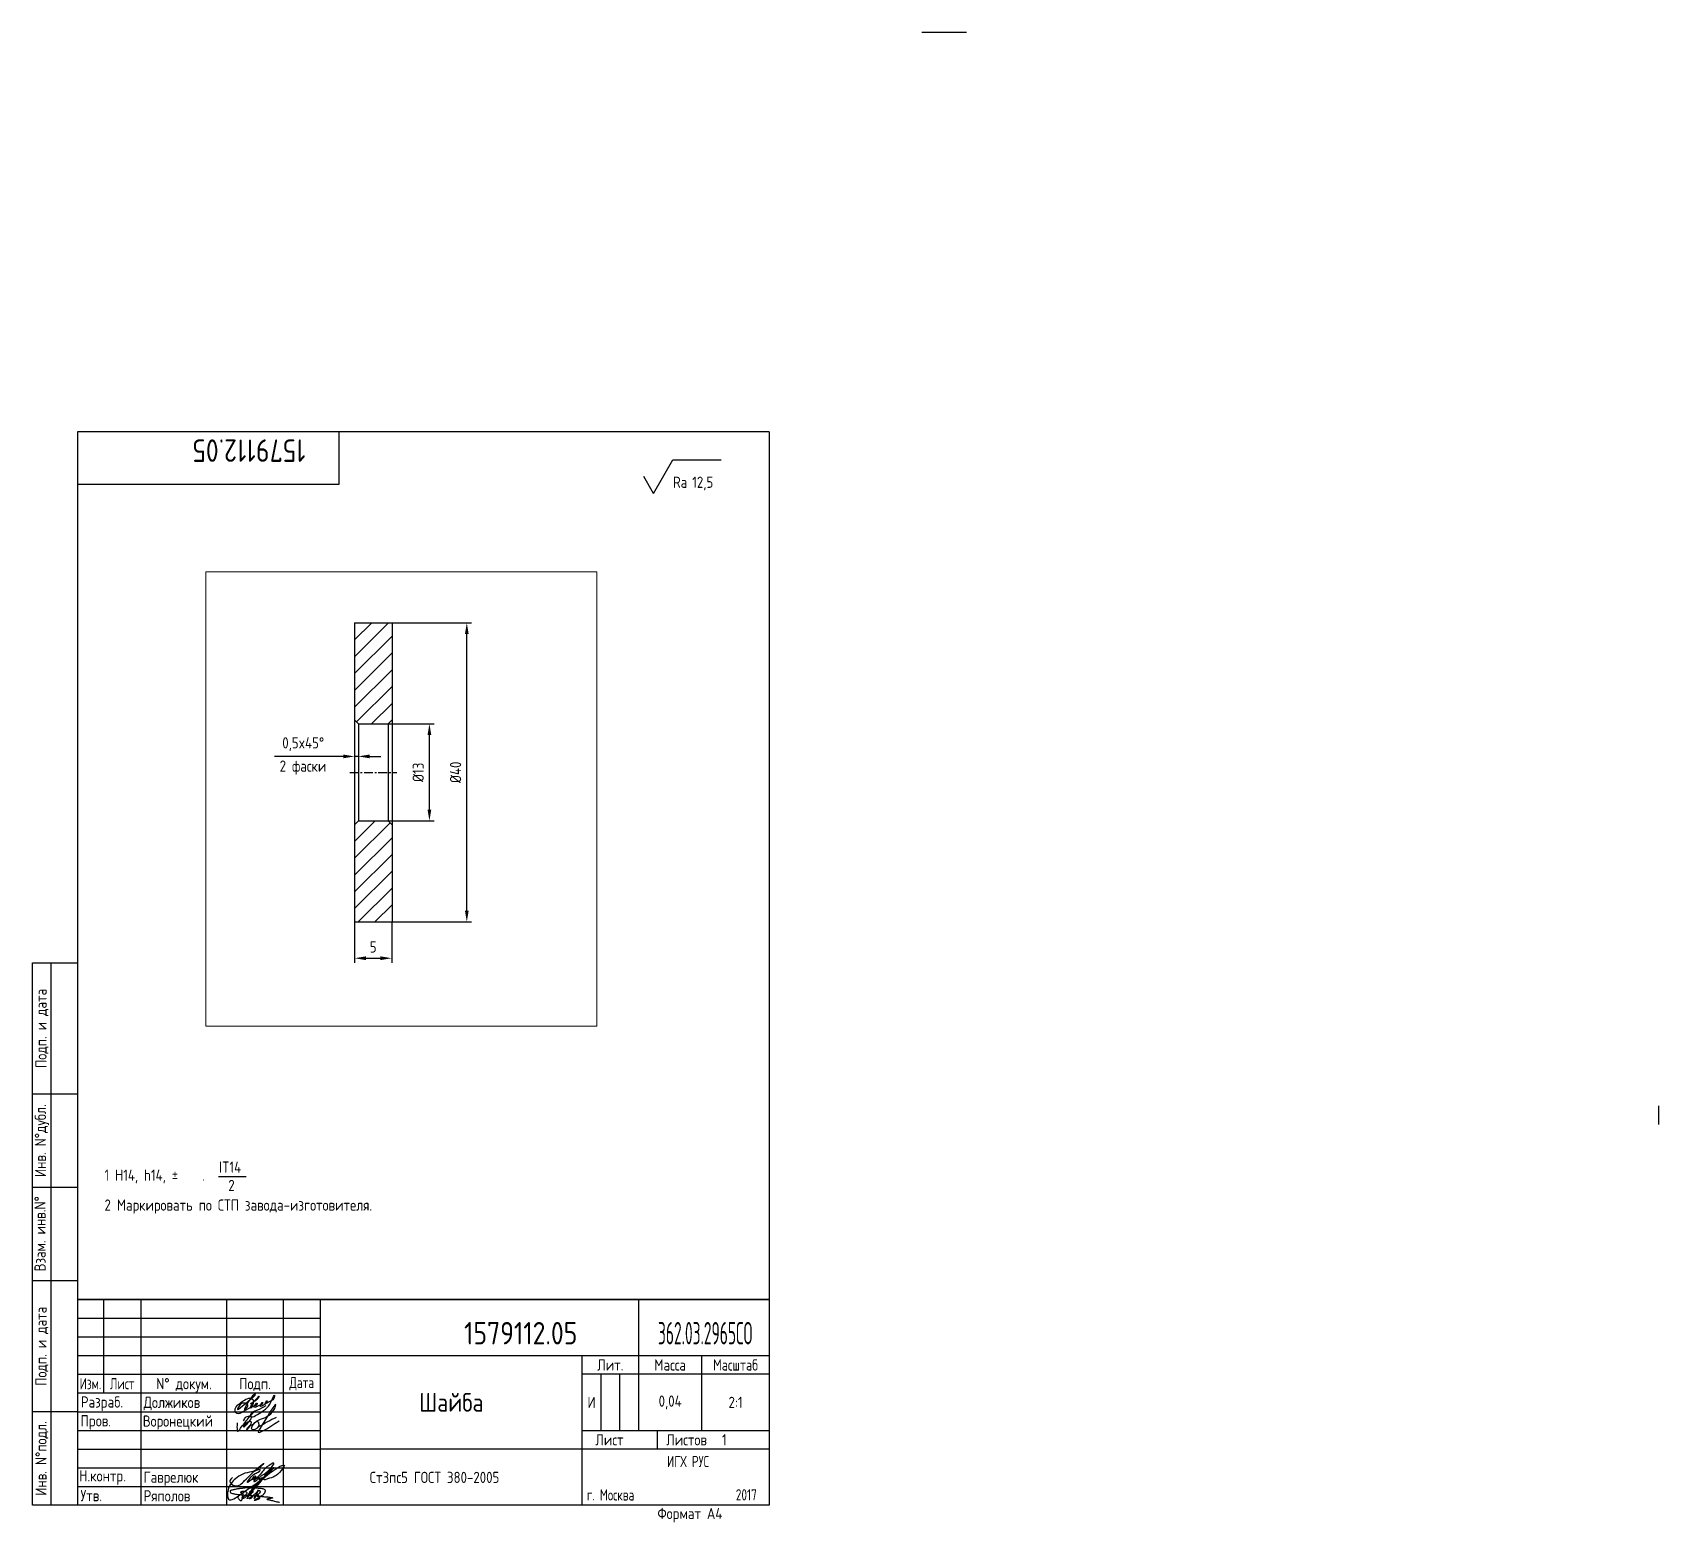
# Paper-space layout 'A4' of a CAD drawing. Header units: millimetres. Extents: x -230 to 205, y -106 to 292.
# The model-space entities are those that its viewports show. They can reach past a viewport. Long polylines and large blocks are cut down to what shows.
import ezdxf
from ezdxf.enums import TextEntityAlignment as Align

# ---------------------------------------------------------------- set-up
doc = ezdxf.new("R2010")
doc.units = ezdxf.units.MM
doc.header["$LTSCALE"] = 0.15
doc.linetypes.add('CENTER', pattern=[50.8, 31.75, -6.35, 6.35, -6.35])
for name, color, linetype in [('Bord', 1, 'Continuous'), ('Cen', 5, 'CENTER'), ('Cont', 6, 'Continuous'), ('Dim', 7, 'Continuous'), ('Hatch', 2, 'Continuous'), ('Text', 3, 'Continuous'), ('Textb', 6, 'Continuous'), ('TEXTRUS', 3, 'Continuous')]:
    doc.layers.add(name, color=color, linetype=linetype)
doc.styles.add('Style1', font='romans.shx', dxfattribs={"width": 0.8})
doc.dimstyles.new('LIN2_1', dxfattribs={"dimscale": 0.5, "dimtxt": 3, "dimasz": 3, "dimexe": 1.25, "dimexo": 0, "dimgap": 1.5, "dimtad": 1, "dimdec": 1, "dimtxsty": 'Style1', "dimcen": 2.5, "dimclrt": 3, "dimadec": 0, "dimazin": 0, "dimtfac": 1, "dimtdec": 1, "dimtmove": 0, "dimatfit": 3, "dimfxl": 1, "dimarcsym": 0})

# ---------------------------------------------------------------- blocks, each defined once
blk = doc.blocks.new('sherISO_13')
at = {"layer": 'Cont'}
for p, q in [((-30.94, -16.46), (-25.74, -7.46)), ((-25.74, -7.46), (-12.86, -7.46)), ((-30.94, -16.46), (-33.54, -11.96))]:
    blk.add_line(p, q, dxfattribs=at)
at = {"layer": 'Textb', "style": 'Style1', "width": 0.8}
blk.add_text('Ra', height=3, dxfattribs=at).set_placement((-25.74, -14.96))
blk.add_attdef('12,5', (-20.6, -14.96), '', height=3, dxfattribs=at)
blk = doc.blocks.new('A4')
at = {"layer": 'Bord'}
for p, q in [((20, 55), (85, 55)), ((20, 50), (85, 50)), ((20, 45), (85, 45)), ((160, 40), (160, 25)), ((165, 40), (165, 25)), ((20, 30), (85, 30)), ((20, 25), (85, 25)), ((20, 20), (85, 20)), ((20, 15), (85, 15)), ((20, 10), (85, 10))]:
    blk.add_line(p, q, dxfattribs=at)
at = {"layer": 'Cont'}
for p, q in [((205, 292), (20, 292)), ((20, 292), (20, 5)), ((90, 278), (90, 292)), ((205, 292), (205, 5)), ((20, 278), (90, 278)), ((8, 5), (8, 150)), ((8, 150), (20, 150)), ((13, 5), (13, 150)), ((8, 115), (20, 115)), ((20, 90), (8, 90)), ((20, 65), (8, 65)), ((205, 60), (20, 60)), ((20, 60), (205, 60)), ((27, 60), (27, 35)), ((37, 60), (37, 5)), ((60, 5), (60, 60)), ((75, 60), (75, 5)), ((85, 5), (85, 60)), ((170, 60), (170, 25)), ((85, 45), (205, 45)), ((155, 5), (155, 45)), ((187, 25), (187, 45)), ((20, 40), (85, 40)), ((205, 40), (155, 40)), ((85, 35), (20, 35)), ((20, 30), (8, 30)), ((155, 25), (205, 25)), ((175, 25), (175, 20)), ((205, 20), (85, 20)), ((20, 5), (8, 5)), ((205, 5), (20, 5))]:
    blk.add_line(p, q, dxfattribs=at)
at = {"layer": 'Text', "style": 'Style1', "width": 0.8}
for s, p in [('Подп. и дата', (10.5, 132.5)), ('Инв. N%%dдубл.', (10.5, 102.5)), ('Взам. инв.N%%d ', (10, 78.38)), ('Подп. и дата', (10.5, 47.5)), ('Инв. N%%dподл.', (10.5, 17.5))]:
    blk.add_text(s, height=3, rotation=90, dxfattribs=at).set_placement(p, align=Align.MIDDLE)
at = {"layer": 'Text', "style": 'Style1'}
for s, width, p in [('Лит.', 0.8, (162.5, 42.5)), ('Масса', 0.8, (178.5, 42.5)), ('Масштаб', 0.75, (196, 42.5)), ('Изм.', 0.7, (23.5, 37.5)), ('Лист', 0.7, (32, 37.5)), ('N%%d докум.', 0.8, (48.5, 37.5)), ('Подп.', 0.8, (67.5, 37.5)), ('Лист', 0.8, (162.27, 22.5)), ('Листов', 0.8, (182.9, 22.5))]:
    blk.add_text(s, height=3, dxfattribs=dict(at, width=width)).set_placement(p, align=Align.MIDDLE_CENTER)
at = {"layer": 'Text', "style": 'Style1', "width": 0.7}
for s, p in [('Дата', (80, 37.5)), ('ИГХ РУС', (183.3, 16.69))]:
    blk.add_text(s, height=3, dxfattribs=at).set_placement(p, align=Align.MIDDLE)
at = {"layer": 'Text', "style": 'Style1'}
for s, width, p in [('Разpаб.', 0.8, (20.92, 31.1)), ('Пpов.', 0.8, (20.84, 26.08)), ('Н.контp.', 0.8, (20.48, 11.35)), ('Утв.', 0.8, (20.84, 6.06)), ('г. Москва', 0.7, (156.24, 6.25)), ('Фоpмат А4', 0.8, (175.11, 1.29))]:
    blk.add_text(s, height=3, dxfattribs=dict(at, width=width)).set_placement(p)
for tag, p, width in [('ФИО', (39, 31), 0.8), ('ФИО', (39, 26), 0.8), ('ФИО', (39, 11), 0.8), ('ГОСТ_СОРТАМЕНТА', (98.19, 14), 0.8), ('ФИО', (39, 6), 0.8), ('200', (192.85, 6.29), 0.7)]:
    blk.add_attdef(tag, p, '', height=3, dxfattribs=dict(at, width=width))
at = {"layer": 'Text', "style": 'Style1', "width": 0.8}
for tag, p in [('И', (157.49, 32.5)), ('700', (178.5, 32.5)), ('1:20', (196, 32.5))]:
    blk.add_attdef(tag, text='', height=3, dxfattribs=at).set_placement(p, align=Align.MIDDLE)
blk.add_attdef('Сборочный_чертеж', text='', height=3, dxfattribs=at).set_placement((120, 21.3), align=Align.CENTER)
for tag, p in [('1', (171.12, 22.5)), ('2', (193, 22.5))]:
    blk.add_attdef(tag, text='', height=3, dxfattribs=at).set_placement(p, align=Align.MIDDLE_CENTER)
blk.add_attdef('ЛИСТ', text='', height=3, dxfattribs=at).set_placement((85.99, 12.5), align=Align.MIDDLE_LEFT)
at = {"layer": 'Text', "style": 'Style1', "width": 0.7}
blk.add_attdef('%%OГОСТ_ТЕХ._ТРЕБОВАНИЙ', text='', height=3, dxfattribs=at).set_placement((98.19, 8), align=Align.BOTTOM_LEFT)
at = {"layer": 'Textb', "style": 'Style1', "width": 0.8}
blk.add_attdef('1234567', (81, 290), '', height=6, rotation=180, dxfattribs=at)
blk.add_attdef('1234567', (123.4, 48), '', height=6, dxfattribs=at)
for tag, height, p in [('123ХЯ', 6, (183.62, 48)), ('НАИМЕНОВАНИЕ', 5, (120, 30))]:
    blk.add_attdef(tag, text='', height=height, dxfattribs=at).set_placement(p, align=Align.CENTER)
blk = doc.blocks.new('A$C63F45750')
at = {"layer": 'Text'}
for points, knots in [([(3.17, 2.37), (3.12, 2.38), (3.04, 2.41), (2.94, 2.5), (2.85, 2.57), (2.79, 2.69), (2.87, 2.77), (2.99, 2.84), (3.16, 2.89), (3.36, 2.93), (3.6, 2.95), (3.82, 2.92), (4.05, 2.87), (4.25, 2.78), (4.45, 2.63), (4.46, 2.42), (4.38, 2.26), (4.28, 2.1), (4.17, 1.94), (4.03, 1.78), (3.89, 1.62), (3.75, 1.52), (3.63, 1.43), (3.49, 1.36), (3.35, 1.3), (3.24, 1.25), (3.16, 1.21), (3.12, 1.15), (3.19, 1.1), (3.27, 1.09), (3.4, 1.07), (3.55, 1.07), (3.72, 1.12), (3.92, 1.19), (4.1, 1.34), (4.26, 1.51), (4.44, 1.65), (4.59, 1.81), (4.74, 1.93), (4.84, 2.04), (4.93, 2.14), (5.07, 2.29), (5.19, 2.53), (5.28, 2.68), (5.35, 2.96), (5.23, 2.66), (5.2, 2.44), (5.04, 2.09), (4.95, 1.81), (4.86, 1.57), (4.75, 1.31), (4.67, 1.12), (4.46, 0.78), (4.62, 1.17), (4.71, 1.45), (4.88, 1.74), (5.01, 2), (5.08, 2.19), (5.19, 2.4), (5.32, 2.58), (5.4, 2.75), (5.52, 2.89), (5.65, 3.04), (5.85, 3.1), (6.02, 3.03), (6.08, 2.87), (6.03, 2.7), (5.9, 2.51), (5.7, 2.37), (5.55, 2.23), (5.4, 2.17), (5.31, 2.12), (5.12, 2.09), (5.35, 2.07), (5.48, 2), (5.64, 1.93), (5.75, 1.8), (5.85, 1.67), (5.89, 1.54), (5.89, 1.37), (5.8, 1.2), (5.63, 1.06), (5.41, 0.94), (5.23, 0.86), (5.02, 0.92), (5.13, 1.1), (5.28, 1.16), (5.44, 1.27), (5.61, 1.36), (5.74, 1.46), (5.86, 1.53), (5.95, 1.61), (6.05, 1.69), (6.15, 1.77), (6.28, 1.87), (6.46, 2.02), (6.65, 2.19), (6.83, 2.37), (6.98, 2.49), (7.11, 2.61), (7.2, 2.74), (7.32, 2.84), (7.42, 2.97), (7.48, 3.08), (7.48, 3.27), (7.34, 3.08), (7.28, 2.94), (7.18, 2.69), (7.1, 2.46), (7, 2.22), (6.93, 1.98), (6.83, 1.78), (6.73, 1.55), (6.67, 1.34), (6.6, 1.14), (6.56, 1.03), (6.39, 0.99), (6.62, 1.33), (6.75, 1.54), (6.93, 1.87), (7.05, 2.08), (7.18, 2.32), (7.33, 2.6), (7.47, 2.89), (7.6, 3.07), (7.79, 3.18), (7.95, 3.01), (8, 2.81), (7.99, 2.62), (7.94, 2.46), (7.83, 2.33), (7.69, 2.22), (7.53, 2.11), (7.37, 2.03), (7.21, 1.99), (7.11, 1.97), (6.89, 1.98), (7.07, 1.94), (7.15, 1.9), (7.27, 1.88), (7.39, 1.84), (7.52, 1.81), (7.62, 1.72), (7.7, 1.62), (7.78, 1.51), (7.83, 1.39), (7.87, 1.26), (7.88, 1.13), (7.86, 0.99), (7.75, 0.88), (7.6, 0.77), (7.4, 0.73), (7.19, 0.66), (6.97, 0.55), (6.71, 0.48), (6.57, 0.44), (6.42, 0.42), (6.52, 0.58), (6.61, 0.64), (6.81, 0.78), (7.06, 0.89), (7.33, 1.04), (7.55, 1.16), (7.7, 1.24), (7.84, 1.32), (7.99, 1.43), (8.21, 1.58), (8.48, 1.76), (8.74, 1.95), (8.97, 2.12), (9.1, 2.29), (9.23, 2.44), (9.3, 2.6), (9.37, 2.74), (9.42, 2.92), (9.45, 3.13), (9.21, 3.48), (8.67, 3.59), (8.09, 3.63), (7.57, 3.66), (7.06, 3.74), (6.57, 3.75), (6.09, 3.74), (5.67, 3.78), (5.28, 3.78), (4.96, 3.81), (4.65, 3.83), (4.31, 3.82), (3.97, 3.79), (3.61, 3.74), (3.22, 3.67), (2.86, 3.66), (2.53, 3.61), (2.18, 3.52), (1.78, 3.54), (1.38, 3.37), (0.96, 3.35), (0.58, 3.24), (0.25, 3.19), (0.03, 3.06), (-0.03, 2.83), (0.02, 2.6), (0.26, 2.38), (0.59, 2.33), (1, 2.2), (1.48, 2.15), (1.93, 2.05), (2.35, 2.02), (2.72, 2.01), (3.11, 1.94), (3.68, 1.94), (4.25, 1.83), (4.91, 1.87), (5.53, 1.76), (6.13, 1.72), (6.73, 1.71), (7.32, 1.62), (7.99, 1.55), (8.64, 1.54), (9.16, 1.46), (9.61, 1.42), (10.03, 1.4), (10.41, 1.32), (10.73, 1.29), (11.01, 1.24), (11.18, 1.23), (11.42, 1.14), (11.18, 1.06), (11.01, 1.03), (10.71, 0.98), (10.37, 0.92), (10.1, 0.91), (9.65, 0.75), (10.22, 0.67), (10.54, 0.59), (11.08, 0.47), (11.61, 0.35), (12.17, 0.15), (12.64, 0.08), (12.98, 0.03), (13.11, 0.01), (13.18, 0)], [0, 0, 0, 0, 0.153866, 0.270441, 0.388867, 0.510533, 0.592156, 0.71333, 0.90842, 1.11344, 1.349254, 1.61246, 1.782219, 2.047249, 2.291879, 2.451528, 2.651081, 2.806158, 3.017979, 3.227348, 3.462381, 3.633009, 3.75766, 3.920516, 4.080796, 4.214529, 4.291786, 4.349969, 4.397594, 4.50822, 4.594826, 4.799244, 4.954392, 5.128468, 5.437537, 5.632649, 5.842485, 6.094987, 6.293219, 6.410959, 6.551192, 6.687808, 7.022147, 7.294342, 7.425356, 7.52079, 7.946481, 8.313051, 8.59833, 8.833695, 9.090496, 9.427695, 9.601191, 9.883219, 10.093306, 10.673943, 10.798776, 10.974628, 11.287247, 11.486184, 11.648652, 11.848902, 12.027194, 12.25348, 12.40059, 12.537783, 12.716293, 12.91523, 13.208551, 13.438489, 13.549668, 13.67779, 13.77127, 13.930001, 14.029091, 14.272112, 14.434836, 14.547084, 14.739051, 14.830983, 15.061241, 15.268922, 15.500489, 15.788979, 15.879568, 16.024283, 16.221854, 16.418714, 16.593102, 16.783247, 16.91018, 17.018213, 17.135263, 17.278205, 17.430482, 17.620087, 17.979626, 18.191789, 18.388716, 18.565718, 18.714854, 18.857929, 19.039974, 19.171375, 19.283034, 19.400085, 19.618058, 19.882245, 20.150781, 20.377854, 20.649532, 20.89723, 21.042543, 21.40016, 21.557817, 21.667145, 21.752781, 21.926256, 22.412297, 22.813145, 22.961412, 23.171289, 23.607257, 23.940428, 24.110007, 24.291214, 24.48084, 24.697609, 24.904078, 25.034245, 25.218018, 25.407651, 25.573473, 25.787447, 25.930292, 26.051316, 26.18846, 26.285312, 26.406799, 26.52425, 26.630463, 26.793722, 26.898606, 27.029313, 27.171012, 27.314101, 27.419918, 27.580557, 27.709367, 27.829268, 28.024364, 28.266961, 28.41242, 28.705761, 28.989137, 29.187748, 29.233768, 29.332802, 29.529535, 29.667094, 30.039923, 30.332117, 30.61061, 30.769982, 30.856778, 31.109923, 31.313488, 31.656425, 32.066331, 32.296628, 32.49714, 32.710276, 32.891468, 33.014834, 33.177747, 33.444503, 33.618009, 34.409008, 34.914636, 35.419802, 35.95397, 36.458179, 36.88069, 37.388403, 37.738353, 38.034261, 38.353468, 38.693154, 39.037638, 39.391136, 39.787481, 40.203773, 40.488977, 40.784975, 41.26625, 41.668005, 42.070065, 42.499388, 42.869834, 43.079573, 43.213439, 43.554591, 43.717296, 44.153724, 44.506336, 45.019111, 45.587859, 45.90191, 46.270392, 46.703958, 47.093115, 47.952647, 48.44014, 49.079253, 49.808223, 50.268654, 50.851051, 51.604831, 52.298429, 52.776925, 53.1907, 53.661988, 54.042386, 54.348524, 54.616841, 54.853814, 54.983777, 55.126096, 55.333328, 55.613101, 56.008732, 56.315809, 56.59982, 56.87931, 57.399251, 57.889617, 58.432507, 59.066698, 59.660314, 59.862668, 60.07277, 60.07277, 60.07277, 60.07277]), ([(2.31, 1.53), (2.26, 1.52), (2.17, 1.51), (2.06, 1.48), (1.93, 1.38), (2.07, 1.25), (2.14, 1.11), (2.26, 0.93), (2.39, 0.72), (2.57, 0.54), (2.71, 0.44), (2.86, 0.4), (3.02, 0.43), (3.14, 0.54), (3.21, 0.79), (3.25, 1.07), (3.31, 1.4), (3.35, 1.67), (3.38, 1.92), (3.47, 2.19), (3.5, 2.43), (3.54, 2.59), (3.56, 2.64)], [0, 0, 0, 0, 0.15847, 0.269731, 0.363591, 0.555514, 0.688037, 0.848606, 1.204359, 1.433632, 1.58673, 1.729549, 1.880686, 2.057874, 2.19169, 2.63505, 2.928153, 3.184121, 3.441863, 3.696117, 4.025873, 4.178055, 4.178055, 4.178055, 4.178055])]:
    blk.add_open_spline(points, degree=3, knots=knots, dxfattribs=at)
blk = doc.blocks.new('*D1')
at = {"layer": 'Defpoints', "color": 0, "transparency": 16777216}
for p in [(309.57, 127.62), (319.57, 127.62), (309.53, 87.62)]:
    blk.add_point(p, dxfattribs=at)
at = {"layer": 'Dim', "color": 0, "lineweight": -2, "transparency": 16777216}
for p, q in [((309.57, 127.62), (320.19, 127.62)), ((319.57, 89.12), (319.57, 126.12)), ((309.53, 87.62), (320.19, 87.62))]:
    blk.add_line(p, q, dxfattribs=at)
at = {"layer": 'Dim', "color": 0, "transparency": 16777216}
for points in [[(319.32, 126.12), (319.82, 126.12), (319.57, 127.62)], [(319.32, 89.12), (319.82, 89.12), (319.57, 87.62)]]:
    blk.add_solid(points, dxfattribs=at)
at = {"layer": 'Dim', "color": 3, "transparency": 16777216, "insert": (318.07, 107.62), "char_height": 1.5, "attachment_point": 5, "rotation": 90, "style": 'Style1'}
blk.add_mtext('%%c40', dxfattribs=at)
blk = doc.blocks.new('*D2')
at = {"layer": 'Defpoints', "color": 0, "transparency": 16777216}
for p in [(304.57, 87.62), (309.53, 87.62), (309.53, 82.77)]:
    blk.add_point(p, dxfattribs=at)
at = {"layer": 'Dim', "color": 0, "lineweight": -2, "transparency": 16777216}
for p, q in [((304.57, 87.62), (304.57, 82.14)), ((309.53, 87.62), (309.53, 82.14)), ((306.07, 82.77), (308.03, 82.77))]:
    blk.add_line(p, q, dxfattribs=at)
at = {"layer": 'Dim', "color": 0, "transparency": 16777216}
for points in [[(306.07, 83.02), (306.07, 82.52), (304.57, 82.77)], [(308.03, 83.02), (308.03, 82.52), (309.53, 82.77)]]:
    blk.add_solid(points, dxfattribs=at)
at = {"layer": 'Dim', "color": 3, "transparency": 16777216, "insert": (307.05, 84.27), "char_height": 1.5, "attachment_point": 5, "style": 'Style1'}
blk.add_mtext('5', dxfattribs=at)
blk = doc.blocks.new('*D3')
at = {"layer": 'Defpoints', "color": 0, "transparency": 16777216}
for p in [(304.57, 114.62), (305.07, 114.12), (304.57, 109.75)]:
    blk.add_point(p, dxfattribs=at)
at = {"layer": 'Dim', "color": 0, "lineweight": -2, "transparency": 16777216}
for p, q in [((304.57, 114.62), (304.57, 109.12)), ((305.07, 114.12), (305.07, 109.12)), ((303.07, 109.75), (293.84, 109.75)), ((305.07, 109.75), (304.57, 109.75)), ((306.57, 109.75), (308.07, 109.75))]:
    blk.add_line(p, q, dxfattribs=at)
at = {"layer": 'Dim', "color": 0, "transparency": 16777216}
for points in [[(303.07, 110), (303.07, 109.5), (304.57, 109.75)], [(306.57, 110), (306.57, 109.5), (305.07, 109.75)]]:
    blk.add_solid(points, dxfattribs=at)
at = {"layer": 'Dim', "color": 3, "transparency": 16777216, "insert": (297.7, 111.39), "char_height": 1.5, "attachment_point": 5, "style": 'Style1'}
blk.add_mtext('0,5x45°', dxfattribs=at)
blk = doc.blocks.new('*D4')
at = {"layer": 'Defpoints', "color": 0, "transparency": 16777216}
for p in [(309.07, 114.12), (314.57, 114.12), (309.07, 101.12)]:
    blk.add_point(p, dxfattribs=at)
at = {"layer": 'Dim', "color": 0, "lineweight": -2, "transparency": 16777216}
for p, q in [((309.07, 114.12), (315.19, 114.12)), ((314.57, 102.62), (314.57, 112.62)), ((309.07, 101.12), (315.19, 101.12))]:
    blk.add_line(p, q, dxfattribs=at)
at = {"layer": 'Dim', "color": 0, "transparency": 16777216}
for points in [[(314.32, 112.62), (314.82, 112.62), (314.57, 114.12)], [(314.32, 102.62), (314.82, 102.62), (314.57, 101.12)]]:
    blk.add_solid(points, dxfattribs=at)
at = {"layer": 'Dim', "color": 3, "transparency": 16777216, "insert": (313.07, 107.62), "char_height": 1.5, "attachment_point": 5, "rotation": 90, "style": 'Style1'}
blk.add_mtext('%%c13', dxfattribs=at)

msp = doc.modelspace()

# ---------------------------------------------------------------- hatches: boundary and pattern name
at = {"layer": 'Hatch'}
h = msp.add_hatch(dxfattribs=at)
h.set_pattern_fill('ANSI31', color=256, scale=0.5, style=0)
h.set_pattern_definition([(45, (240.0862, -183.8801), (-1.122532, 1.122532), [])])
h.paths.add_polyline_path([(309.57, 127.62), (304.57, 127.62), (304.57, 114.62), (305.07, 114.12), (309.07, 114.12), (309.57, 114.62)])
h.paths.add_polyline_path([(304.57, 87.62), (309.57, 87.62), (309.57, 100.62), (309.07, 101.12), (305.07, 101.12), (304.57, 100.62)])

# ---------------------------------------------------------------- linework, layer by layer
at = {"layer": 'Cen'}
msp.add_line((303.93, 107.62), (310.2, 107.62), dxfattribs=at)
at = {"layer": 'Cont'}
for p, q in [((304.57, 127.62), (304.57, 87.62)), ((304.57, 127.62), (309.57, 127.62)), ((309.57, 127.62), (309.57, 87.62)), ((305.07, 114.12), (304.57, 114.62)), ((305.07, 114.12), (305.07, 101.12)), ((305.07, 114.12), (309.07, 114.12)), ((309.07, 114.12), (309.57, 114.62)), ((309.07, 114.12), (309.07, 101.12)), ((305.07, 101.12), (304.57, 100.62)), ((305.07, 101.12), (309.07, 101.12)), ((309.07, 101.12), (309.57, 100.62)), ((304.57, 87.62), (309.57, 87.62))]:
    msp.add_line(p, q, dxfattribs=at)

# ---------------------------------------------------------------- texts
at = {"layer": 'Text', "style": 'Style1', "width": 0.8}
msp.add_text('2 фаски', height=1.5, dxfattribs=at).set_placement((294.55, 107.71))

# ---------------------------------------------------------------- dimensions: what is measured, and where the dimension line sits
at = {"layer": 'Dim'}
for base, p1, p2, picture, middle in [((319.57, 127.62), (309.53, 87.62), (309.57, 127.62), '*D1', (318.07, 107.62)), ((314.57, 114.12), (309.07, 101.12), (309.07, 114.12), '*D4', (313.07, 107.62))]:
    dim = msp.add_linear_dim(base=base, p1=p1, p2=p2, angle=90, text='%%c<>', dimstyle='LIN2_1', dxfattribs=at)
    dim.commit()
    dim.dimension.update_dxf_attribs({"geometry": picture, "text_midpoint": middle})
dim = msp.add_linear_dim(base=(304.57, 109.75), p1=(305.07, 114.12), p2=(304.57, 114.62), text='<>x45°', dimstyle='LIN2_1', dxfattribs=at)
dim.commit()
dim.dimension.update_dxf_attribs({"geometry": '*D3', "text_midpoint": (297.7, 109.75), "dimtype": 160})
dim = msp.add_linear_dim(base=(309.53, 82.77), p1=(304.57, 87.62), p2=(309.53, 87.62), dimstyle='LIN2_1', dxfattribs=at)
dim.commit()
dim.dimension.update_dxf_attribs({"geometry": '*D2', "text_midpoint": (307.05, 82.77), "dimtype": 160})

psp = doc.layouts.new('A4')

# ---------------------------------------------------------------- linework, layer by layer
at = {"layer": 'Defpoints'}
for p, q in [((20, 292), (8, 292)), ((205, 5), (205, 0))]:
    psp.add_line(p, q, dxfattribs=at)
at = {"layer": 'Text'}
psp.add_line((-180.07, -13.92), (-172.7, -13.92), dxfattribs=at)
for points, knots in [([(-167.44, -75.25), (-168.2, -75.67), (-169.52, -76.39), (-171.39, -76.97), (-171.72, -78.91), (-166.79, -75.8), (-166.46, -75.19), (-165.05, -72.17), (-165.08, -73.6), (-165.96, -73.73), (-168.15, -75.2), (-166.83, -73.45), (-167.37, -74.97), (-169.89, -76.07), (-168, -73.9), (-168.55, -75.1), (-169.27, -75.07), (-171.14, -76.31), (-169.8, -74.05), (-169.68, -75.15), (-171.59, -75.59), (-172.86, -76.42), (-175.01, -77.77), (-176.06, -76.04), (-174.55, -74.62), (-173.14, -73.66), (-171.86, -73.02), (-170.9, -73.43), (-170.49, -74.43), (-171.79, -76.74), (-171.09, -74.45), (-170.49, -74), (-168.84, -72.19), (-169.83, -73.64), (-170.56, -74.18), (-171.37, -74.58), (-171.61, -74.7)], [0, 0, 0, 0, 2.703743, 4.672825, 5.02799, 7.955933, 13.437489, 13.883188, 14.189441, 16.413959, 17.478513, 18.47964, 18.959294, 20.910841, 22.003091, 22.470554, 23.533771, 24.710748, 26.01626, 26.201331, 27.488187, 30.382065, 32.258784, 33.069724, 35.439902, 37.010787, 38.612861, 39.32109, 39.818865, 41.83144, 42.782113, 44.494961, 45.867914, 46.467245, 48.290622, 49.101188, 49.101188, 49.101188, 49.101188]), ([(-173.09, -76.03), (-172.67, -75.11), (-172.14, -73.93), (-169.87, -71.36), (-170.32, -72.53), (-171.82, -73.56), (-176.03, -77.67), (-174.38, -74.92), (-173.4, -74.24), (-171.84, -74.93), (-172.47, -75.74), (-172.99, -76.43), (-173.16, -76.16), (-173.12, -76.08), (-173.09, -76.03)], [0, 0, 0, 0, 4.062617, 5.226919, 5.800291, 6.663227, 11.774431, 12.938639, 14.11351, 15.354081, 16.396133, 16.918576, 17.03251, 17.182794, 17.182794, 17.182794, 17.182794]), ([(-173.36, -79.22), (-173.2, -78.84), (-172.89, -78.09), (-170.38, -77.53), (-172.19, -79.98), (-173.71, -81.32), (-172.66, -79.32), (-170.51, -79.25), (-172.98, -82.55), (-171.92, -80.34), (-170.76, -80.44), (-169.78, -78.94), (-168.94, -80.32), (-169.78, -81.65), (-171.81, -81.66), (-170.23, -79.25), (-167.83, -78.58), (-165.46, -77.3), (-163.96, -72.87), (-167.75, -79.4), (-170.41, -83.54), (-166.94, -81.27), (-163.8, -79.22)], [0, 0, 0, 0, 1.213353, 2.399709, 5.497648, 5.861317, 7.611627, 8.43806, 10.837371, 11.583123, 13.461301, 14.534506, 15.162086, 17.217848, 17.944717, 20.123775, 21.948027, 26.460707, 27.144718, 34.52243, 35.159468, 41.304292, 41.304292, 41.304292, 41.304292]), ([(-175.05, -79.78), (-175.09, -80.23), (-175.16, -80.89), (-175, -82.43), (-173.67, -80.53), (-172.54, -79.1), (-171.16, -77.49), (-170.35, -76.55)], [0, 0, 0, 0, 1.523947, 2.237958, 3.351836, 5.856423, 9.374056, 9.374056, 9.374056, 9.374056]), ([(-164.62, -78.33), (-165.39, -78.72), (-167.11, -79.59), (-168.78, -80.55), (-169.7, -81.07)], [0, 0, 0, 0, 2.587978, 5.77327, 5.77327, 5.77327, 5.77327]), ([(-176.31, -94.41), (-176.65, -94.72), (-177.53, -95.52), (-175.14, -97.38), (-172.01, -94.13), (-170.51, -92.51), (-167.62, -90.29), (-169.52, -92.37), (-170.93, -92.89), (-173.63, -93.28), (-175.93, -94.94), (-177.67, -96.98), (-177.81, -101.5), (-171.66, -97.13), (-167.91, -94.53), (-164.62, -91.82), (-161.95, -90.69), (-164.27, -94.03), (-165.56, -94.34), (-168.87, -95.4), (-166.61, -92.97), (-164.54, -91.25), (-167.23, -93.06), (-168.33, -95.16), (-173.12, -100.29), (-170.51, -96.8), (-167.4, -93.58), (-169.53, -95.38), (-168.98, -94.06), (-167.82, -93.53), (-166.63, -92.67), (-164.37, -89.82), (-168, -91.93), (-168.29, -93.24), (-171.34, -95.84), (-169.72, -95.15), (-169.12, -93.92), (-170.17, -94.7), (-171.48, -95.23), (-170.42, -93.58), (-170.06, -94.3), (-171.14, -94.76), (-172.94, -96.52), (-171.45, -94.28), (-170.54, -93.32), (-169.38, -93), (-168.42, -91.97), (-169.67, -92.45), (-170.71, -92.85)], [0, 0, 0, 0, 1.17994, 3.087717, 5.863103, 12.338328, 12.854096, 14.088578, 16.834551, 19.302558, 21.570562, 25.210018, 27.650956, 31.348291, 40.129863, 44.562748, 45.223917, 46.979401, 51.214655, 52.099288, 55.323111, 56.227801, 58.471865, 60.028126, 65.752911, 68.466223, 71.038525, 71.934922, 72.780229, 73.495807, 76.028152, 77.999346, 80.11892, 83.1954, 85.334448, 86.270878, 87.060466, 88.110212, 88.803314, 89.989889, 90.197567, 90.706974, 92.884587, 94.19917, 96.055742, 97.375783, 97.753899, 99.636325, 99.636325, 99.636325, 99.636325])]:
    psp.add_open_spline(points, degree=3, knots=knots, dxfattribs=at)

# ---------------------------------------------------------------- block references
ref = psp.add_blockref('A4', (-237.79, -106.8))
ref.add_attrib('ФИО', 'Должиков', (-200.1, -75.8), dxfattribs={"layer": 'Text', "height": 3, "style": 'Style1', "width": 0.8})
ref.add_attrib('123ХЯ', '362.03.2965СО', dxfattribs={"layer": 'Textb', "height": 6, "style": 'Style1', "width": 0.48}).set_placement((-49.92, -58.8), align=Align.CENTER)
ref.add_attrib('1234567', '1579112.05', (-114.39, -58.8), dxfattribs={"layer": 'Textb', "height": 6, "style": 'Style1', "width": 0.8})
ref.add_attrib('НАИМЕНОВАНИЕ', 'Шайба', dxfattribs={"layer": 'Textb', "height": 5, "style": 'Style1', "width": 0.8}).set_placement((-117.79, -76.8), align=Align.CENTER)
ref.add_attrib('И', 'И', dxfattribs={"layer": 'Text', "height": 3, "style": 'Style1', "width": 0.8}).set_placement((-80.31, -74.3), align=Align.MIDDLE)
ref.add_attrib('700', '0,04', dxfattribs={"layer": 'Text', "height": 3, "style": 'Style1', "width": 0.8}).set_placement((-59.29, -74.3), align=Align.MIDDLE)
ref.add_attrib('1:20', '2:1', dxfattribs={"layer": 'Text', "height": 3, "style": 'Style1', "width": 0.8}).set_placement((-41.79, -74.3), align=Align.MIDDLE)
ref.add_attrib('2', '1', dxfattribs={"layer": 'Text', "height": 3, "style": 'Style1', "width": 0.8}).set_placement((-44.79, -84.3), align=Align.MIDDLE_CENTER)
ref.add_attrib('200', '2017', (-41.72, -100.51), dxfattribs={"layer": 'Text', "height": 3, "style": 'Style1', "width": 0.7})
ref.add_attrib('1234567', '1579112.05', (-156.79, 183.2), dxfattribs={"layer": 'Textb', "height": 6, "rotation": 180, "style": 'Style1', "width": 0.8})
at = {"layer": 'Cont'}
psp.add_blockref('A$C63F45750', (-176.94, -100.98), dxfattribs=at)
at = {"layer": 'Dim'}
psp.add_blockref('sherISO_13', (-32.79, 185.2), dxfattribs=at).add_auto_attribs({'12,5': '12,5'})

# ---------------------------------------------------------------- texts
at = {"layer": 'Text', "style": 'Style1', "width": 0.8}
for s, p in [('1 H14, h14, %%P    .', (-210.55, -15.04)), ('IT14', (-179.91, -12.89)), ('2', (-177.44, -17.81)), ('2 Маркировать по СТП завода-изготовителя.', (-210.55, -23.04)), ('Воронецкий', (-200.3, -80.8)), ('Гаврелюк', (-200.08, -95.8)), ('Ряполов', (-200.08, -100.8))]:
    psp.add_text(s, height=3, dxfattribs=at).set_placement(p)
at = {"layer": 'TEXTRUS', "style": 'Style1', "width": 0.8}
psp.add_text('Ст3пс5 ГОСТ 380-2005', height=3, dxfattribs=at).set_placement((-122.28, -95.86), align=Align.CENTER)

# ---------------------------------------------------------------- viewports
at = {"layer": 'Defpoints'}
psp.add_viewport(center=(-131.16, 87.05), size=(104.51, 121.518), view_center_point=(310.82, 104.06), view_height=60.759, dxfattribs=at)

doc.saveas('drawing.dxf')
